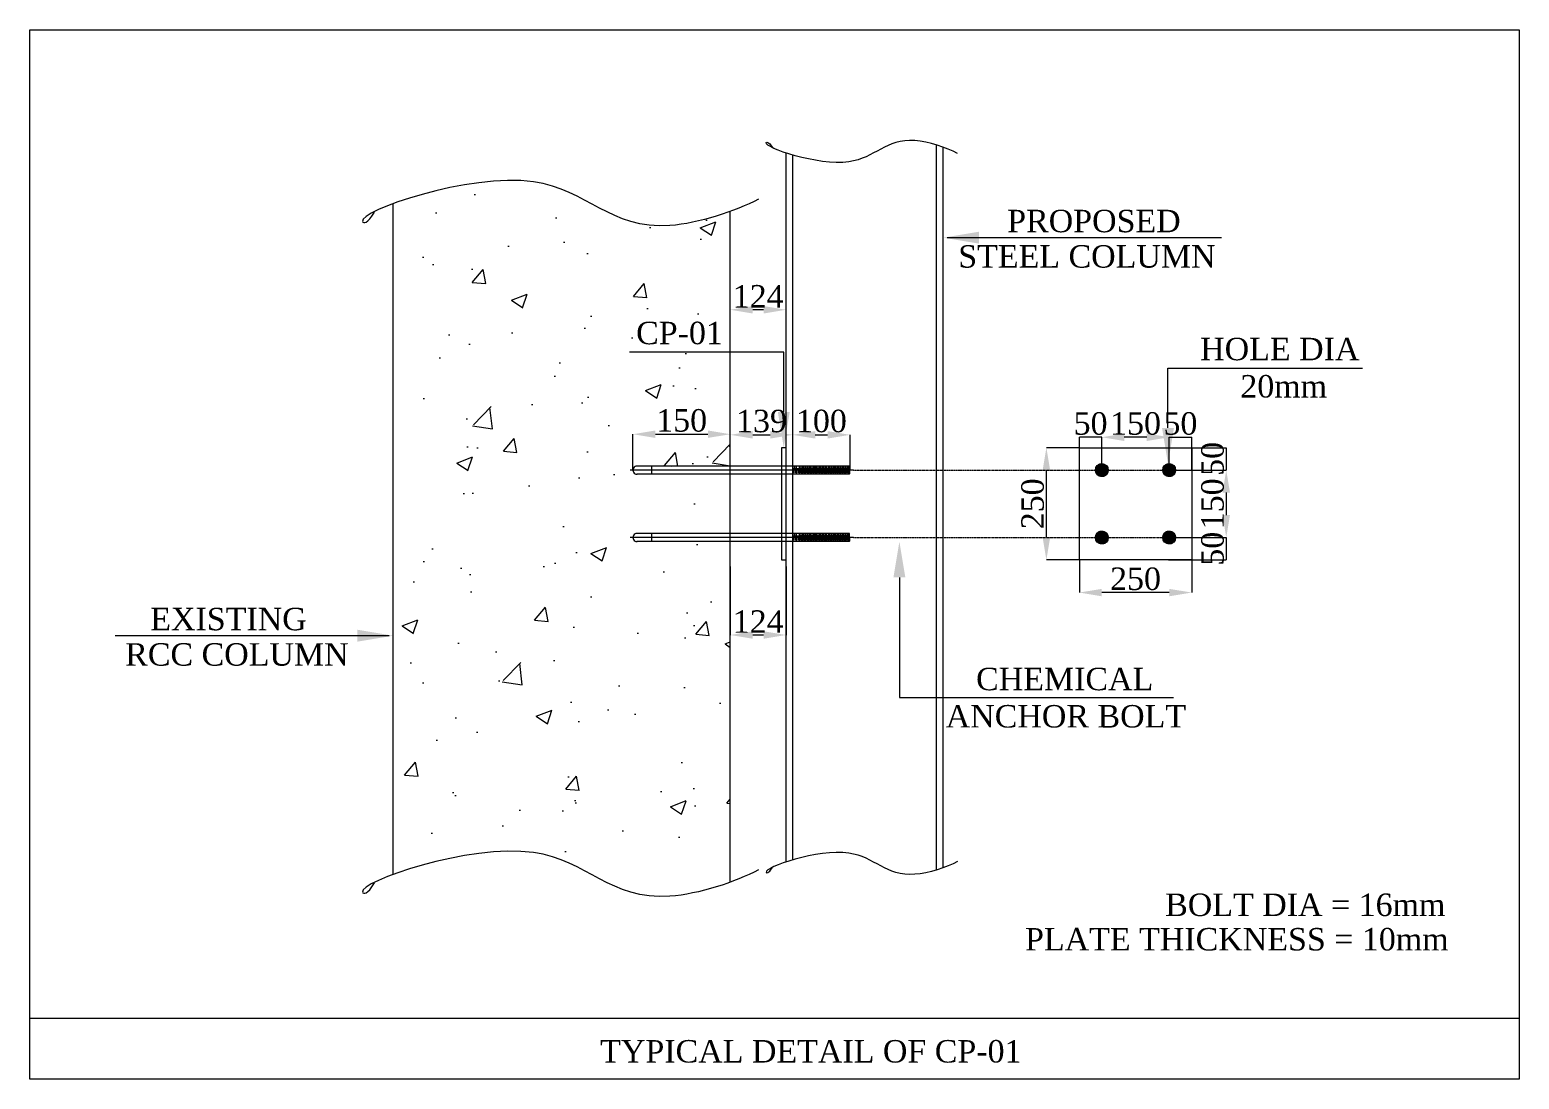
# Model space of a CAD drawing. Header units: millimetres. Extents: x 0 to 13151789, y -1482478 to 0.
# Drawn here: x 12841959 to 12845274, y -1351358 to -1349021 of the extents above; entities that cross this region are included whole.
import ezdxf

# ---------------------------------------------------------------- set-up
doc = ezdxf.new("R2010")
doc.units = ezdxf.units.MM
doc.header["$LTSCALE"] = 0.4
doc.header["$MEASUREMENT"] = 0
doc.header["$PDMODE"] = 66
doc.linetypes.add('XKITLINE03', pattern=[6, 3, -1, 1, -1])
doc.layers.get('0').update_dxf_attribs({"lineweight": 0})
doc.layers.get('Defpoints').update_dxf_attribs({"lineweight": 0})
for name, color, linetype, lineweight in [('2', 3, 'Continuous', 0), ('Bolt', 255, 'Continuous', 0), ('HATCH', 8, 'Continuous', 0), ('Layer 1', 7, 'Continuous', 0), ('MISCEL', 7, 'Continuous', 0), ('Other object type', 1, 'Continuous', 0), ('TEXT', 7, 'Continuous', 0)]:
    doc.layers.add(name, color=color, linetype=linetype, lineweight=lineweight)
doc.styles.add('style2', font='ARIALN.TTF')
doc.styles.add('TNROMAN', font='times.ttf')
doc.dimstyles.new('shahid', dxfattribs={"dimtxt": 37.0005, "dimasz": 20, "dimexe": 8, "dimexo": 10, "dimgap": 5, "dimtad": 3, "dimdec": 0, "dimrnd": 1, "dimzin": 0, "dimdsep": 46, "dimtxsty": 'style2', "dimcen": 0.09, "dimclrt": 1, "dimadec": 0, "dimazin": 0, "dimtfac": 1, "dimtdec": 0, "dimtix": 1, "dimtmove": 1, "dimatfit": 3, "dimfxl": 1, "dimtolj": 1, "dimtzin": 0, "dimlwd": 5, "dimlwe": 5, "dimarcsym": 0})

# ---------------------------------------------------------------- blocks, each defined once
blk = doc.blocks.new('*D234')
at = {"layer": 'Defpoints', "color": 0, "linetype": 'ByBlock', "lineweight": 0, "ltscale": 0.0025, "transparency": 16777216}
for p in [(12844544.9, -1349928.3), (12844494.9, -1350001.5), (12844544.9, -1350001.5)]:
    blk.add_point(p, dxfattribs=at)
at = {"layer": 'Layer 1', "color": 8, "linetype": 'ByBlock', "lineweight": 5, "ltscale": 0.0025, "transparency": 16777216}
for p, q in [((12844494.9, -1350001.5), (12844494.9, -1349928.3)), ((12844494.9, -1349928.3), (12844544.9, -1349928.3)), ((12844544.9, -1350001.5), (12844544.9, -1349928.3))]:
    blk.add_line(p, q, dxfattribs=at)
at = {"layer": 'Layer 1', "color": 2, "linetype": 'ByBlock', "lineweight": 0, "ltscale": 0.0025, "transparency": 16777216, "insert": (12844519.9, -1349897.9), "char_height": 50, "attachment_point": 5, "style": 'TNROMAN'}
blk.add_mtext('\\A1;50', dxfattribs=at)
blk = doc.blocks.new('*D235')
at = {"layer": 'Defpoints', "color": 0, "linetype": 'ByBlock', "lineweight": 0, "ltscale": 0.0025, "transparency": 16777216}
for p in [(12844344.9, -1349928.3), (12844344.9, -1350001.5), (12844494.9, -1350001.5)]:
    blk.add_point(p, dxfattribs=at)
at = {"layer": 'Layer 1', "color": 8, "linetype": 'ByBlock', "lineweight": 5, "ltscale": 0.0025, "transparency": 16777216}
for p, q in [((12844344.9, -1350001.5), (12844344.9, -1349928.3)), ((12844444.9, -1349928.3), (12844394.9, -1349928.3)), ((12844494.9, -1350001.5), (12844494.9, -1349928.3))]:
    blk.add_line(p, q, dxfattribs=at)
at = {"layer": 'Layer 1', "color": 8, "linetype": 'ByBlock', "lineweight": 0, "ltscale": 0.0025, "transparency": 16777216}
for points in [[(12844394.9, -1349920), (12844394.9, -1349936.6), (12844344.9, -1349928.3)], [(12844444.9, -1349920), (12844444.9, -1349936.6), (12844494.9, -1349928.3)]]:
    blk.add_solid(points, dxfattribs=at)
at = {"layer": 'Layer 1', "color": 2, "linetype": 'ByBlock', "lineweight": 0, "ltscale": 0.0025, "transparency": 16777216, "insert": (12844419.9, -1349897.9), "char_height": 50, "attachment_point": 5, "style": 'TNROMAN'}
blk.add_mtext('\\A1;150', dxfattribs=at)
blk = doc.blocks.new('*D236')
at = {"layer": 'Defpoints', "color": 0, "linetype": 'ByBlock', "lineweight": 0, "ltscale": 0.0025, "transparency": 16777216}
for p in [(12844294.9, -1349928.3), (12844294.9, -1350003), (12844344.9, -1350001.5)]:
    blk.add_point(p, dxfattribs=at)
at = {"layer": 'Layer 1', "color": 8, "linetype": 'ByBlock', "lineweight": 5, "ltscale": 0.0025, "transparency": 16777216}
for p, q in [((12844294.9, -1350003), (12844294.9, -1349928.3)), ((12844344.9, -1349928.3), (12844294.9, -1349928.3)), ((12844344.9, -1350001.5), (12844344.9, -1349928.3))]:
    blk.add_line(p, q, dxfattribs=at)
at = {"layer": 'Layer 1', "color": 2, "linetype": 'ByBlock', "lineweight": 0, "ltscale": 0.0025, "transparency": 16777216, "insert": (12844319.9, -1349897.9), "char_height": 50, "attachment_point": 5, "style": 'TNROMAN'}
blk.add_mtext('\\A1;50', dxfattribs=at)
blk = doc.blocks.new('*D233')
at = {"layer": 'Defpoints', "color": 0, "linetype": 'ByBlock', "lineweight": 0, "ltscale": 0.0025, "transparency": 16777216}
for p in [(12844494.9, -1349951.5), (12844494.9, -1350001.5), (12844621.9, -1350001.5)]:
    blk.add_point(p, dxfattribs=at)
at = {"layer": 'Layer 1', "color": 8, "linetype": 'ByBlock', "lineweight": 5, "ltscale": 0.0025, "transparency": 16777216}
for p, q in [((12844494.9, -1349951.5), (12844621.9, -1349951.5)), ((12844621.9, -1349951.5), (12844621.9, -1350001.5)), ((12844494.9, -1350001.5), (12844621.9, -1350001.5))]:
    blk.add_line(p, q, dxfattribs=at)
at = {"layer": 'Layer 1', "color": 2, "linetype": 'ByBlock', "lineweight": 0, "ltscale": 0.0025, "transparency": 16777216, "insert": (12844591.5, -1349976.5), "char_height": 50, "attachment_point": 5, "rotation": 90, "style": 'TNROMAN'}
blk.add_mtext('\\A1;50', dxfattribs=at)
blk = doc.blocks.new('*D237')
at = {"layer": 'Defpoints', "color": 0, "linetype": 'ByBlock', "lineweight": 0, "ltscale": 0.0025, "transparency": 16777216}
for p in [(12844494.9, -1350001.5), (12844494.9, -1350151.5), (12844621.9, -1350151.5)]:
    blk.add_point(p, dxfattribs=at)
at = {"layer": 'Layer 1', "color": 8, "linetype": 'ByBlock', "lineweight": 5, "ltscale": 0.0025, "transparency": 16777216}
for p, q in [((12844494.9, -1350001.5), (12844621.9, -1350001.5)), ((12844621.9, -1350051.5), (12844621.9, -1350101.5)), ((12844494.9, -1350151.5), (12844621.9, -1350151.5))]:
    blk.add_line(p, q, dxfattribs=at)
at = {"layer": 'Layer 1', "color": 8, "linetype": 'ByBlock', "lineweight": 0, "ltscale": 0.0025, "transparency": 16777216}
for points in [[(12844613.6, -1350051.5), (12844630.2, -1350051.5), (12844621.9, -1350001.5)], [(12844613.6, -1350101.5), (12844630.2, -1350101.5), (12844621.9, -1350151.5)]]:
    blk.add_solid(points, dxfattribs=at)
at = {"layer": 'Layer 1', "color": 2, "linetype": 'ByBlock', "lineweight": 0, "ltscale": 0.0025, "transparency": 16777216, "insert": (12844591.5, -1350076.5), "char_height": 50, "attachment_point": 5, "rotation": 90, "style": 'TNROMAN'}
blk.add_mtext('\\A1;150', dxfattribs=at)
blk = doc.blocks.new('*D238')
at = {"layer": 'Defpoints', "color": 0, "linetype": 'ByBlock', "lineweight": 0, "ltscale": 0.0025, "transparency": 16777216}
for p in [(12844494.9, -1350151.5), (12844493.4, -1350201.5), (12844621.9, -1350201.5)]:
    blk.add_point(p, dxfattribs=at)
at = {"layer": 'Layer 1', "color": 8, "linetype": 'ByBlock', "lineweight": 5, "ltscale": 0.0025, "transparency": 16777216}
for p, q in [((12844494.9, -1350151.5), (12844621.9, -1350151.5)), ((12844621.9, -1350151.5), (12844621.9, -1350201.5)), ((12844493.4, -1350201.5), (12844621.9, -1350201.5))]:
    blk.add_line(p, q, dxfattribs=at)
at = {"layer": 'Layer 1', "color": 2, "linetype": 'ByBlock', "lineweight": 0, "ltscale": 0.0025, "transparency": 16777216, "insert": (12844591.5, -1350176.5), "char_height": 50, "attachment_point": 5, "rotation": 90, "style": 'TNROMAN'}
blk.add_mtext('\\A1;50', dxfattribs=at)
blk = doc.blocks.new('*D239')
at = {"layer": 'Defpoints', "color": 0, "linetype": 'ByBlock', "lineweight": 0, "ltscale": 0.0025, "transparency": 16777216}
for p in [(12844294.9, -1350201.5), (12844544.9, -1350201.5), (12844294.9, -1350274.1)]:
    blk.add_point(p, dxfattribs=at)
at = {"layer": 'Layer 1', "color": 8, "linetype": 'ByBlock', "lineweight": 5, "ltscale": 0.0025, "transparency": 16777216}
for p, q in [((12844294.9, -1350201.5), (12844294.9, -1350274.1)), ((12844544.9, -1350201.5), (12844544.9, -1350274.1)), ((12844494.9, -1350274.1), (12844344.9, -1350274.1))]:
    blk.add_line(p, q, dxfattribs=at)
at = {"layer": 'Layer 1', "color": 8, "linetype": 'ByBlock', "lineweight": 0, "ltscale": 0.0025, "transparency": 16777216}
for points in [[(12844344.9, -1350265.8), (12844344.9, -1350282.4), (12844294.9, -1350274.1)], [(12844494.9, -1350265.8), (12844494.9, -1350282.4), (12844544.9, -1350274.1)]]:
    blk.add_solid(points, dxfattribs=at)
at = {"layer": 'Layer 1', "color": 2, "linetype": 'ByBlock', "lineweight": 0, "ltscale": 0.0025, "transparency": 16777216, "insert": (12844419.9, -1350243.7), "char_height": 50, "attachment_point": 5, "style": 'TNROMAN'}
blk.add_mtext('\\A1;250', dxfattribs=at)
blk = doc.blocks.new('*D240')
at = {"layer": 'Defpoints', "color": 0, "linetype": 'ByBlock', "lineweight": 0, "ltscale": 0.0025, "transparency": 16777216}
for p in [(12844221.6, -1349951.5), (12844294.9, -1349951.5), (12844294.9, -1350201.5)]:
    blk.add_point(p, dxfattribs=at)
at = {"layer": 'Layer 1', "color": 8, "linetype": 'ByBlock', "lineweight": 5, "ltscale": 0.0025, "transparency": 16777216}
for p, q in [((12844294.9, -1349951.5), (12844221.6, -1349951.5)), ((12844221.6, -1350151.5), (12844221.6, -1350001.5)), ((12844294.9, -1350201.5), (12844221.6, -1350201.5))]:
    blk.add_line(p, q, dxfattribs=at)
at = {"layer": 'Layer 1', "color": 8, "linetype": 'ByBlock', "lineweight": 0, "ltscale": 0.0025, "transparency": 16777216}
for points in [[(12844213.2, -1350001.5), (12844229.9, -1350001.5), (12844221.6, -1349951.5)], [(12844213.2, -1350151.5), (12844229.9, -1350151.5), (12844221.6, -1350201.5)]]:
    blk.add_solid(points, dxfattribs=at)
at = {"layer": 'Layer 1', "color": 2, "linetype": 'ByBlock', "lineweight": 0, "ltscale": 0.0025, "transparency": 16777216, "insert": (12844191.1, -1350076.5), "char_height": 50, "attachment_point": 5, "rotation": 90, "style": 'TNROMAN'}
blk.add_mtext('\\A1;250', dxfattribs=at)
blk = doc.blocks.new('*D241')
at = {"layer": 'Defpoints', "color": 0, "linetype": 'ByBlock', "lineweight": 0, "ltscale": 0.0025, "transparency": 16777216}
for p in [(12843518.1, -1349644.4), (12843518.1, -1349820), (12843642.1, -1349820)]:
    blk.add_point(p, dxfattribs=at)
at = {"layer": 'Layer 1', "color": 8, "linetype": 'ByBlock', "lineweight": 5, "ltscale": 0.0025, "transparency": 16777216}
for p, q in [((12843518.1, -1349820), (12843518.1, -1349644.4)), ((12843592.1, -1349644.4), (12843568.1, -1349644.4)), ((12843642.1, -1349820), (12843642.1, -1349644.4))]:
    blk.add_line(p, q, dxfattribs=at)
at = {"layer": 'Layer 1', "color": 8, "linetype": 'ByBlock', "lineweight": 0, "ltscale": 0.0025, "transparency": 16777216}
for points in [[(12843568.1, -1349636.1), (12843568.1, -1349652.8), (12843518.1, -1349644.4)], [(12843592.1, -1349636.1), (12843592.1, -1349652.8), (12843642.1, -1349644.4)]]:
    blk.add_solid(points, dxfattribs=at)
at = {"layer": 'Layer 1', "color": 2, "linetype": 'ByBlock', "lineweight": 0, "ltscale": 0.0025, "transparency": 16777216, "insert": (12843580.1, -1349614.4), "char_height": 50, "attachment_point": 5, "style": 'TNROMAN'}
blk.add_mtext('\\A1;124', dxfattribs=at)
blk = doc.blocks.new('*D242')
at = {"layer": 'Defpoints', "color": 0, "linetype": 'ByBlock', "lineweight": 0, "ltscale": 0.0025, "transparency": 16777216}
for p in [(12843518.1, -1350216.3), (12843642.1, -1350216.3), (12843518.1, -1350368.6)]:
    blk.add_point(p, dxfattribs=at)
at = {"layer": 'Layer 1', "color": 8, "linetype": 'ByBlock', "lineweight": 5, "ltscale": 0.0025, "transparency": 16777216}
for p, q in [((12843518.1, -1350216.3), (12843518.1, -1350368.6)), ((12843642.1, -1350216.3), (12843642.1, -1350368.6)), ((12843592.1, -1350368.6), (12843568.1, -1350368.6))]:
    blk.add_line(p, q, dxfattribs=at)
at = {"layer": 'Layer 1', "color": 8, "linetype": 'ByBlock', "lineweight": 0, "ltscale": 0.0025, "transparency": 16777216}
for points in [[(12843568.1, -1350360.2), (12843568.1, -1350376.9), (12843518.1, -1350368.6)], [(12843592.1, -1350360.2), (12843592.1, -1350376.9), (12843642.1, -1350368.6)]]:
    blk.add_solid(points, dxfattribs=at)
at = {"layer": 'Layer 1', "color": 2, "linetype": 'ByBlock', "lineweight": 0, "ltscale": 0.0025, "transparency": 16777216, "insert": (12843580.1, -1350338.6), "char_height": 50, "attachment_point": 5, "style": 'TNROMAN'}
blk.add_mtext('\\A1;124', dxfattribs=at)
blk = doc.blocks.new('*D243')
at = {"layer": 'Defpoints', "color": 0, "linetype": 'ByBlock', "lineweight": 0, "ltscale": 0.0025, "transparency": 16777216}
for p in [(12843518.1, -1349921.5), (12843301.5, -1350000.5), (12843518.1, -1350000.5)]:
    blk.add_point(p, dxfattribs=at)
at = {"layer": 'Layer 1', "color": 8, "linetype": 'ByBlock', "lineweight": 5, "ltscale": 0.0025, "transparency": 16777216}
for p, q in [((12843301.5, -1350000.5), (12843301.5, -1349921.5)), ((12843351.5, -1349921.5), (12843468.1, -1349921.5)), ((12843518.1, -1350000.5), (12843518.1, -1349921.5))]:
    blk.add_line(p, q, dxfattribs=at)
at = {"layer": 'Layer 1', "color": 8, "linetype": 'ByBlock', "lineweight": 0, "ltscale": 0.0025, "transparency": 16777216}
for points in [[(12843351.5, -1349913.2), (12843351.5, -1349929.8), (12843301.5, -1349921.5)], [(12843468.1, -1349913.2), (12843468.1, -1349929.8), (12843518.1, -1349921.5)]]:
    blk.add_solid(points, dxfattribs=at)
at = {"layer": 'Layer 1', "color": 2, "linetype": 'ByBlock', "lineweight": 0, "ltscale": 0.0025, "transparency": 16777216, "insert": (12843409.8, -1349891.1), "char_height": 50, "attachment_point": 5, "style": 'TNROMAN'}
blk.add_mtext('\\A1;150', dxfattribs=at)
blk = doc.blocks.new('*D244')
at = {"layer": 'Defpoints', "color": 0, "lineweight": 0, "transparency": 16777216}
for p in [(12843657.1, -1349922.9), (12843518.1, -1350001.9), (12843657.1, -1350001.8)]:
    blk.add_point(p, dxfattribs=at)
at = {"layer": 'Layer 1', "color": 8, "lineweight": 5, "transparency": 16777216}
for p, q in [((12843518.1, -1350001.9), (12843518.1, -1349922.9)), ((12843568.1, -1349922.9), (12843607.1, -1349922.9)), ((12843657.1, -1350001.8), (12843657.1, -1349922.9))]:
    blk.add_line(p, q, dxfattribs=at)
at = {"layer": 'Layer 1', "color": 8, "lineweight": 0, "transparency": 16777216}
for points in [[(12843568.1, -1349914.5), (12843568.1, -1349931.2), (12843518.1, -1349922.9)], [(12843607.1, -1349914.5), (12843607.1, -1349931.2), (12843657.1, -1349922.9)]]:
    blk.add_solid(points, dxfattribs=at)
at = {"layer": 'Layer 1', "color": 2, "lineweight": 0, "transparency": 16777216, "insert": (12843587.6, -1349892.4), "char_height": 50, "attachment_point": 5, "style": 'TNROMAN'}
blk.add_mtext('\\A1;139', dxfattribs=at)
blk = doc.blocks.new('*D245')
at = {"layer": 'Defpoints', "color": 0, "lineweight": 0, "transparency": 16777216}
for p in [(12843784.5, -1349922.9), (12843657.1, -1350001.8), (12843784.5, -1350001.5)]:
    blk.add_point(p, dxfattribs=at)
at = {"layer": 'Layer 1', "color": 8, "lineweight": 5, "transparency": 16777216}
for p, q in [((12843657.1, -1350001.8), (12843657.1, -1349922.9)), ((12843707.1, -1349922.9), (12843734.5, -1349922.9)), ((12843784.5, -1350001.5), (12843784.5, -1349922.9))]:
    blk.add_line(p, q, dxfattribs=at)
at = {"layer": 'Layer 1', "color": 8, "lineweight": 0, "transparency": 16777216}
for points in [[(12843707.1, -1349914.5), (12843707.1, -1349931.2), (12843657.1, -1349922.9)], [(12843734.5, -1349914.5), (12843734.5, -1349931.2), (12843784.5, -1349922.9)]]:
    blk.add_solid(points, dxfattribs=at)
at = {"layer": 'Layer 1', "color": 2, "lineweight": 0, "transparency": 16777216, "insert": (12843720.8, -1349892.4), "char_height": 50, "attachment_point": 5, "style": 'TNROMAN'}
blk.add_mtext('\\A1;100', dxfattribs=at)

msp = doc.modelspace()

# ---------------------------------------------------------------- hatches: boundary and pattern name
at = {"layer": 'HATCH', "lineweight": 0}
h = msp.add_hatch(dxfattribs=at)
h.set_pattern_fill('AR-CONC', color=251, scale=50)
h.set_pattern_definition([(50, (5161746.56, -1962668.04), (358.630091, -31.376067), [37.5, -412.5]), (355, (5161746.56, -1962668.04), (-69.375667, 376.096067), [30, -330]), (100.4514445, (5161776.45, -1962670.66), (289.254423, 344.719995), [31.870096, -350.571056]), (46.1842, (5161746.56, -1962568.04), (533.620665, -82.75964), [56.25, -618.75]), (96.6356355, (5161791.03, -1962574.94), (467.330973, 487.0593), [47.80517, -525.85688]), (351.184164, (5161746.56, -1962568.04), (467.330973, 487.0593), [45, -495]), (21, (5161796.56, -1962593.04), (298.453526, -201.309445), [37.5, -412.5]), (326, (5161796.56, -1962593.04), (121.657666, 362.575023), [30, -330]), (71.4514447, (5161821.43, -1962609.8), (420.111188, 161.265576), [31.870095, -350.571056]), (37.5, (5161746.56, -1962668.04), (6.0799277, 166.446927), [0, -326, 0, -335, 0, -331.25]), (7.5, (5161746.56, -1962668.04), (131.5347687, 197.205856), [0, -191, 0, -318.5, 0, -126.25]), (327.5, (5161635.06, -1962668.04), (266.911218, -11.2774359), [0, -125, 0, -390, 0, -517.5]), (317.5, (5161585.06, -1962668.04), (291.593085, 50.052491), [0, -162.5, 0, -259, 0, -367.5])])
edge = h.paths.add_edge_path()
edge.add_line((12843310.6, -1350142.3), (12843518.1, -1350142.3))
edge.add_line((12843518.1, -1350142.3), (12843518.1, -1350010.7))
edge.add_line((12843518.1, -1350010.7), (12843310.6, -1350010.7))
edge.add_arc((12843310.6, -1350001.5), 9.17, 90.0015, 270.0009, ccw=False)
edge.add_line((12843310.6, -1349992.3), (12843518.1, -1349992.3))
edge.add_line((12843518.1, -1349992.3), (12843518.1, -1349425.5))
edge.add_spline(control_points=[(12843518.1, -1349425.5), (12843474.5, -1349441.4), (12843266.2, -1349494.4), (12843160.4, -1349305.7), (12842849.7, -1349378), (12842768.1, -1349408.1)], knot_values=[39.623855, 39.623855, 39.623855, 39.623855, 113.753398, 352.738976, 540.250016, 540.250016, 540.250016, 540.250016], degree=3, periodic=0)
edge.add_line((12842768.1, -1349408.1), (12842768.1, -1350901.5))
edge.add_spline(control_points=[(12842768.1, -1350901.5), (12842849.7, -1350871.4), (12843160.4, -1350799.1), (12843266.2, -1350987.8), (12843474.5, -1350934.7), (12843518.1, -1350918.9)], knot_values=[39.623855, 39.623855, 39.623855, 39.623855, 227.134896, 466.120474, 540.250016, 540.250016, 540.250016, 540.250016], degree=3, periodic=0)
edge.add_line((12843518.1, -1350918.9), (12843518.1, -1350160.7))
edge.add_line((12843518.1, -1350160.7), (12843310.6, -1350160.7))
edge.add_arc((12843310.6, -1350151.5), 9.17, 90.0015, 270.0009, ccw=False)
h = msp.add_hatch(dxfattribs=at)
h.set_pattern_fill('ANSI31', color=8)
h.set_pattern_definition([(45, (5242071.4455, -2036301.54447), (-0.0883883476483, 0.0883883476483), [])])
h.paths.add_polyline_path([(12844359.2, -1350001.5, -1), (12844330.6, -1350001.5, -1)])
h = msp.add_hatch(dxfattribs=at)
h.set_pattern_fill('ANSI31', color=8)
h.set_pattern_definition([(45, (5241921.4455, -2036301.54447), (-0.0883883476483, 0.0883883476483), [])])
h.paths.add_polyline_path([(12844509.2, -1350001.5, -1), (12844480.6, -1350001.5, -1)])
h = msp.add_hatch(dxfattribs=at)
h.set_pattern_fill('ANSI31', color=8)
h.set_pattern_definition([(45, (5242071.4455, -2036451.54447), (-0.0883883476483, 0.0883883476483), [])])
h.paths.add_polyline_path([(12844359.2, -1350151.5, -1), (12844330.6, -1350151.5, -1)])
h = msp.add_hatch(dxfattribs=at)
h.set_pattern_fill('ANSI31', color=8)
h.set_pattern_definition([(45, (5241921.4455, -2036451.54447), (-0.0883883476483, 0.0883883476483), [])])
h.paths.add_polyline_path([(12844509.2, -1350151.5, -1), (12844480.6, -1350151.5, -1)])

# ---------------------------------------------------------------- linework, layer by layer
at = {"color": 8, "linetype": 'XKITLINE03', "lineweight": 0, "ltscale": 0.5}
for p, q in [((12843792.6, -1350001.5), (12844544.9, -1350001.5)), ((12843792.6, -1350151.5), (12844544.9, -1350151.5))]:
    msp.add_line(p, q, dxfattribs=at)
at = {"layer": '2', "lineweight": 0}
for p, q in [((12843642.1, -1350874), (12843642.1, -1349295.3)), ((12843977.1, -1350891.7), (12843977.1, -1349277.6)), ((12843992.1, -1350886.8), (12843992.1, -1349282.5)), ((12843657.1, -1350869.3), (12843657.1, -1349300))]:
    msp.add_line(p, q, dxfattribs=at)
at = {"layer": 'Bolt', "lineweight": 0, "ltscale": 20}
for points in [[(12844071.9, -1349497.2), (12843992.1, -1349483.9), (12844071.9, -1349470.6)], [(12843650.4, -1349871.7), (12843637.1, -1349951.5), (12843623.8, -1349871.7)], [(12844478.9, -1349907.4), (12844492.2, -1349987.2), (12844505.5, -1349907.4)], [(12843881.1, -1350240.5), (12843894.4, -1350160.7), (12843907.7, -1350240.5)], [(12842688.3, -1350383.4), (12842768.1, -1350370.1), (12842688.3, -1350356.8)]]:
    msp.add_solid(points, dxfattribs=at)
at = {"layer": 'Layer 1', "linetype": 'ByBlock', "lineweight": 0, "ltscale": 0.0025}
msp.add_lwpolyline([(12844544.9, -1350201.5), (12844294.9, -1350201.5), (12844294.9, -1349951.5), (12844544.9, -1349951.5)], close=True, dxfattribs=at)
at = {"layer": 'MISCEL', "color": 1, "lineweight": 0}
for p, q in [((12843750.1, -1349992), (12843750.4, -1350010.3)), ((12843792.6, -1350001.5), (12843295, -1350001.5)), ((12843310.6, -1350010.7), (12843310.1, -1350010.7)), ((12843558.8, -1349992.3), (12843310.6, -1349992.3)), ((12843558.8, -1350010.7), (12843310.6, -1350010.7)), ((12843343.8, -1350010.7), (12843343.8, -1349992.3)), ((12843783.1, -1349992.3), (12843506.4, -1349992.3)), ((12843782.8, -1350010.7), (12843511.4, -1350010.7)), ((12843657, -1349992.8), (12843657.3, -1350010.7)), ((12843659, -1349997), (12843659.2, -1350007.6)), ((12843661, -1349992.8), (12843661.1, -1350001.5)), ((12843662.7, -1349997), (12843662.9, -1350007.6)), ((12843664.4, -1349992.8), (12843664.7, -1350010.7)), ((12843666.1, -1349997), (12843666.3, -1350007.6)), ((12843669.5, -1349997), (12843669.7, -1350007.6)), ((12843671.2, -1349992.3), (12843671.5, -1350010.7)), ((12843673.2, -1349996.5), (12843673.4, -1350007.2)), ((12843675.1, -1349992.3), (12843675.5, -1350010.7)), ((12843676.5, -1350001.5), (12843784.5, -1350001.5)), ((12843676.9, -1349996.5), (12843677.1, -1350007.2)), ((12843678.5, -1349992.3), (12843678.9, -1350010.7)), ((12843680.3, -1349996.5), (12843680.5, -1350007.2)), ((12843681.9, -1349992.3), (12843682.3, -1350010.7)), ((12843683.7, -1349996.5), (12843683.9, -1350007.2)), ((12843685.3, -1349992.3), (12843685.7, -1350010.7)), ((12843685.3, -1349992.3), (12843685.7, -1350010.7)), ((12843687.4, -1349996.5), (12843687.6, -1350007.2)), ((12843689.3, -1349992.3), (12843689.7, -1350010.7)), ((12843691.1, -1349996.5), (12843691.3, -1350007.2)), ((12843692.7, -1349992.3), (12843693.1, -1350010.7)), ((12843694.5, -1349996.5), (12843694.7, -1350007.2)), ((12843696.1, -1349992.3), (12843696.5, -1350010.7)), ((12843697.9, -1349996.5), (12843698.1, -1350007.2)), ((12843699.5, -1349992.3), (12843699.9, -1350010.7)), ((12843701.3, -1349996.5), (12843701.5, -1350007.2)), ((12843702.9, -1349992.3), (12843703.3, -1350010.7)), ((12843704.7, -1349996.5), (12843704.9, -1350007.2)), ((12843706.3, -1349992.3), (12843706.7, -1350010.7)), ((12843707.3, -1349996.5), (12843707.5, -1350007.2)), ((12843708.9, -1349992.3), (12843709.2, -1350010.7)), ((12843711, -1349996.5), (12843711.1, -1350007.2)), ((12843712.9, -1349992.3), (12843713.2, -1350010.7)), ((12843714.7, -1349996.5), (12843714.9, -1350007.2)), ((12843716.3, -1349992.3), (12843716.6, -1350010.7)), ((12843718.1, -1349996.5), (12843718.3, -1350007.2)), ((12843719.7, -1349992.3), (12843720, -1350010.7)), ((12843721.5, -1349996.5), (12843721.7, -1350007.2)), ((12843723.1, -1349992.3), (12843723.4, -1350010.7)), ((12843724.9, -1349996.5), (12843725.1, -1350007.2)), ((12843726.5, -1349992.3), (12843726.8, -1350010.7)), ((12843728.3, -1349996.5), (12843728.5, -1350007.2)), ((12843729.9, -1349992.3), (12843730.2, -1350010.7)), ((12843730.8, -1349996.5), (12843731, -1350007.2)), ((12843732.5, -1349992.3), (12843732.8, -1350010.7)), ((12843734.5, -1349996.5), (12843734.7, -1350007.2)), ((12843736.5, -1349992.3), (12843736.8, -1350010.7)), ((12843738.2, -1349996.5), (12843738.4, -1350007.2)), ((12843739.9, -1349992.3), (12843740.2, -1350010.7)), ((12843741.6, -1349996.5), (12843741.8, -1350007.2)), ((12843743.3, -1349992.3), (12843743.6, -1350010.7)), ((12843745, -1349996.5), (12843745.2, -1350007.2)), ((12843746.7, -1349992.3), (12843747, -1350010.7)), ((12843748.4, -1349996.5), (12843748.6, -1350007.2)), ((12843750.1, -1349992.3), (12843750.4, -1350010.7)), ((12843751, -1349996.5), (12843751.2, -1350007.2)), ((12843752.6, -1349992.3), (12843753, -1350010.7)), ((12843754.7, -1349996.5), (12843754.9, -1350007.2)), ((12843756.6, -1349992.3), (12843756.9, -1350010.7)), ((12843758.4, -1349996.5), (12843758.6, -1350007.2)), ((12843760, -1349992.3), (12843760.3, -1350010.7)), ((12843761.8, -1349996.5), (12843762, -1350007.2)), ((12843763.4, -1349992.3), (12843763.7, -1350010.7)), ((12843765.2, -1349996.5), (12843765.4, -1350007.2)), ((12843766.8, -1349992.3), (12843767.1, -1350010.7)), ((12843766.9, -1349992.3), (12843767.2, -1350010.7)), ((12843768.6, -1349996.5), (12843768.8, -1350007.2)), ((12843768.7, -1349996.5), (12843768.9, -1350007.2)), ((12843770.2, -1349992.3), (12843770.5, -1350010.7)), ((12843770.3, -1349992.3), (12843770.6, -1350010.7)), ((12843772.1, -1349996.5), (12843772.3, -1350007.2)), ((12843773.7, -1349992.3), (12843774, -1350010.7)), ((12843775.5, -1349996.5), (12843775.7, -1350007.2)), ((12843777.1, -1349992.3), (12843777.4, -1350010.7)), ((12843778.9, -1349996.5), (12843779.1, -1350007.2)), ((12843780.5, -1349992.3), (12843780.8, -1350010.7)), ((12843781.8, -1349996.5), (12843782, -1350007.2)), ((12843783.5, -1350009.5), (12843782.8, -1350010.7)), ((12843783.5, -1349993.4), (12843783.1, -1349992.3)), ((12843783.5, -1350001.5), (12843783.5, -1349993.4)), ((12843783.5, -1350001.5), (12843783.5, -1350009.5)), ((12843792.6, -1350151.5), (12843295, -1350151.5)), ((12843558.8, -1350142.3), (12843310.6, -1350142.3)), ((12843343.8, -1350160.7), (12843343.8, -1350142.3)), ((12843783.1, -1350142.3), (12843506.4, -1350142.3)), ((12843657, -1350142.8), (12843657.3, -1350160.7)), ((12843659, -1350147), (12843659.2, -1350157.6)), ((12843661, -1350142.8), (12843661.1, -1350151.5)), ((12843662.7, -1350147), (12843662.9, -1350157.6)), ((12843664.4, -1350142.8), (12843664.7, -1350160.7)), ((12843666.1, -1350147), (12843666.3, -1350157.6)), ((12843669.5, -1350147), (12843669.7, -1350157.6)), ((12843671.2, -1350142.3), (12843671.5, -1350160.7)), ((12843673.2, -1350146.5), (12843673.4, -1350157.2)), ((12843675.1, -1350142.3), (12843675.5, -1350160.7)), ((12843676.5, -1350151.5), (12843784.5, -1350151.5)), ((12843676.9, -1350146.5), (12843677.1, -1350157.2)), ((12843678.5, -1350142.3), (12843678.9, -1350160.7)), ((12843680.3, -1350146.5), (12843680.5, -1350157.2)), ((12843681.9, -1350142.3), (12843682.3, -1350160.7)), ((12843683.7, -1350146.5), (12843683.9, -1350157.2)), ((12843685.3, -1350142.3), (12843685.7, -1350160.7)), ((12843685.3, -1350142.3), (12843685.7, -1350160.7)), ((12843687.4, -1350146.5), (12843687.6, -1350157.2)), ((12843689.3, -1350142.3), (12843689.7, -1350160.7)), ((12843691.1, -1350146.5), (12843691.3, -1350157.2)), ((12843692.7, -1350142.3), (12843693.1, -1350160.7)), ((12843694.5, -1350146.5), (12843694.7, -1350157.2)), ((12843696.1, -1350142.3), (12843696.5, -1350160.7)), ((12843697.9, -1350146.5), (12843698.1, -1350157.2)), ((12843699.5, -1350142.3), (12843699.9, -1350160.7)), ((12843701.3, -1350146.5), (12843701.5, -1350157.2)), ((12843702.9, -1350142.3), (12843703.3, -1350160.7)), ((12843704.7, -1350146.5), (12843704.9, -1350157.2)), ((12843706.3, -1350142.3), (12843706.7, -1350160.7)), ((12843707.3, -1350146.5), (12843707.5, -1350157.2)), ((12843708.9, -1350142.3), (12843709.2, -1350160.7)), ((12843711, -1350146.5), (12843711.1, -1350157.2)), ((12843712.9, -1350142.3), (12843713.2, -1350160.7)), ((12843714.7, -1350146.5), (12843714.9, -1350157.2)), ((12843716.3, -1350142.3), (12843716.6, -1350160.7)), ((12843718.1, -1350146.5), (12843718.3, -1350157.2)), ((12843719.7, -1350142.3), (12843720, -1350160.7)), ((12843721.5, -1350146.5), (12843721.7, -1350157.2)), ((12843723.1, -1350142.3), (12843723.4, -1350160.7)), ((12843724.9, -1350146.5), (12843725.1, -1350157.2)), ((12843726.5, -1350142.3), (12843726.8, -1350160.7)), ((12843728.3, -1350146.5), (12843728.5, -1350157.2)), ((12843729.9, -1350142.3), (12843730.2, -1350160.7)), ((12843730.8, -1350146.5), (12843731, -1350157.2)), ((12843732.5, -1350142.3), (12843732.8, -1350160.7)), ((12843734.5, -1350146.5), (12843734.7, -1350157.2)), ((12843736.5, -1350142.3), (12843736.8, -1350160.7)), ((12843738.2, -1350146.5), (12843738.4, -1350157.2)), ((12843739.9, -1350142.3), (12843740.2, -1350160.7)), ((12843741.6, -1350146.5), (12843741.8, -1350157.2)), ((12843743.3, -1350142.3), (12843743.6, -1350160.7)), ((12843745, -1350146.5), (12843745.2, -1350157.2)), ((12843746.7, -1350142.3), (12843747, -1350160.7)), ((12843748.4, -1350146.5), (12843748.6, -1350157.2)), ((12843750.1, -1350142), (12843750.4, -1350160.3)), ((12843750.1, -1350142.3), (12843750.4, -1350160.7)), ((12843751, -1350146.5), (12843751.2, -1350157.2)), ((12843752.6, -1350142.3), (12843753, -1350160.7)), ((12843754.7, -1350146.5), (12843754.9, -1350157.2)), ((12843756.6, -1350142.3), (12843756.9, -1350160.7)), ((12843758.4, -1350146.5), (12843758.6, -1350157.2)), ((12843760, -1350142.3), (12843760.3, -1350160.7)), ((12843761.8, -1350146.5), (12843762, -1350157.2)), ((12843763.4, -1350142.3), (12843763.7, -1350160.7)), ((12843765.2, -1350146.5), (12843765.4, -1350157.2)), ((12843766.8, -1350142.3), (12843767.1, -1350160.7)), ((12843766.9, -1350142.3), (12843767.2, -1350160.7)), ((12843768.6, -1350146.5), (12843768.8, -1350157.2)), ((12843768.7, -1350146.5), (12843768.9, -1350157.2)), ((12843770.2, -1350142.3), (12843770.5, -1350160.7)), ((12843770.3, -1350142.3), (12843770.6, -1350160.7)), ((12843772.1, -1350146.5), (12843772.3, -1350157.2)), ((12843773.7, -1350142.3), (12843774, -1350160.7)), ((12843775.5, -1350146.5), (12843775.7, -1350157.2)), ((12843777.1, -1350142.3), (12843777.4, -1350160.7)), ((12843778.9, -1350146.5), (12843779.1, -1350157.2)), ((12843780.5, -1350142.3), (12843780.8, -1350160.7)), ((12843781.8, -1350146.5), (12843782, -1350157.2)), ((12843783.5, -1350143.4), (12843783.1, -1350142.3)), ((12843783.5, -1350151.5), (12843783.5, -1350143.4)), ((12843783.5, -1350151.5), (12843783.5, -1350159.5)), ((12843310.6, -1350160.7), (12843310.1, -1350160.7)), ((12843558.8, -1350160.7), (12843310.6, -1350160.7)), ((12843782.8, -1350160.7), (12843511.4, -1350160.7)), ((12843783.5, -1350159.5), (12843782.8, -1350160.7))]:
    msp.add_line(p, q, dxfattribs=at)
for centre in [(12843310.6, -1350001.5), (12843310.6, -1350151.5)]:
    msp.add_arc(centre, 9.17, 90, 270.0337, dxfattribs=at)
at = {"layer": 'Other object type', "color": 241, "lineweight": 0}
for p, q in [((12842768.1, -1350901.5), (12842768.1, -1349408.1)), ((12843518.1, -1350918.9), (12843518.1, -1349425.5)), ((12841959.1, -1351221.4), (12845273.9, -1351221.4))]:
    msp.add_line(p, q, dxfattribs=at)
for points in [[(12841959.1, -1349021), (12845273.9, -1349021), (12845273.9, -1351357.6), (12841959.1, -1351357.6)], [(12843642.1, -1349951.5), (12843632.1, -1349951.5), (12843632.1, -1350201.5), (12843642.1, -1350201.5)]]:
    msp.add_lwpolyline(points, close=True, dxfattribs=at)
at = {"layer": 'Other object type', "color": 8, "lineweight": 0}
for centre in [(12844344.9, -1350001.5), (12844494.9, -1350001.5), (12844344.9, -1350151.5), (12844494.9, -1350151.5)]:
    msp.add_circle(centre, 14.3, dxfattribs=at)
at = {"layer": 'Other object type', "color": 241, "lineweight": 0}
for points in [[(12844024.1, -1349296.3), (12843999.2, -1349283.2), (12843876, -1349242.6), (12843810.6, -1349359.3), (12843573, -1349276), (12843603.4, -1349269.3), (12843610.9, -1349282.4)], [(12843581, -1349398.1), (12843529.5, -1349425.2), (12843274.6, -1349509.3), (12843139.2, -1349267.9), (12842647.6, -1349440.2), (12842710.6, -1349454), (12842726.1, -1349427)], [(12843581, -1350891.5), (12843529.5, -1350918.6), (12843274.6, -1351002.7), (12843139.2, -1350761.2), (12842647.6, -1350933.6), (12842710.6, -1350947.4), (12842726.1, -1350920.4)], [(12844024.1, -1350873), (12843999.2, -1350886.1), (12843876, -1350926.7), (12843810.6, -1350810), (12843573, -1350893.3), (12843603.4, -1350900), (12843610.9, -1350886.9)]]:
    msp.add_open_spline(points, degree=3, knots=[0, 0, 0, 0, 113.753398, 352.738976, 640.740206, 691.727845, 691.727845, 691.727845, 691.727845], dxfattribs=at)
at = {"layer": 'TEXT', "lineweight": 0}
for p, q in [((12844001.1, -1349483.9), (12844611.4, -1349483.9)), ((12843637.1, -1349738.9), (12843293.7, -1349738.9)), ((12843637.1, -1349871.7), (12843637.1, -1349738.9)), ((12844492.2, -1349774.6), (12844925.4, -1349774.6)), ((12844492.2, -1349907.4), (12844492.2, -1349774.6)), ((12843894.4, -1350240.5), (12843894.4, -1350507.8)), ((12842759.2, -1350370.1), (12842148.8, -1350370.1)), ((12843894.4, -1350507.8), (12844504.8, -1350507.8))]:
    msp.add_line(p, q, dxfattribs=at)

# ---------------------------------------------------------------- texts
at = {"layer": 'TEXT', "lineweight": 0, "style": 'TNROMAN'}
for s, p in [('PROPOSED', (12844134.3, -1349471.8)), ('STEEL COLUMN', (12844025.4, -1349550.6)), ('CP-01', (12843308.5, -1349721.1)), ('HOLE DIA ', (12844563.8, -1349756.8)), ('20mm', (12844653.2, -1349839.8)), ('EXISTING ', (12842227.2, -1350358)), ('RCC COLUMN', (12842171.4, -1350436.8)), ('CHEMICAL', (12844065.1, -1350491.5)), ('ANCHOR BOLT', (12843997.5, -1350574.5)), ('BOLT DIA = 16mm', (12844485.9, -1350994.2)), ('PLATE THICKNESS = 10mm', (12844174.1, -1351070.9)), ('TYPICAL DETAIL OF CP-01', (12843228.5, -1351320.4))]:
    msp.add_text(s, height=50, dxfattribs=at).set_placement(p)

# ---------------------------------------------------------------- dimensions: what is measured, and where the dimension line sits
at = {"layer": 'Layer 1', "linetype": 'ByBlock', "lineweight": 0, "ltscale": 0.0025}
for p1, p2, distance, picture, middle in [((12843642.1, -1349820), (12843518.1, -1349820), -175.6, '*D241', (12843580.1, -1349614.4)), ((12844494.9, -1350001.5), (12844544.9, -1350001.5), 73.2, '*D234', (12844519.9, -1349897.9)), ((12844294.9, -1350201.5), (12844294.9, -1349951.5), 73.3, '*D240', (12844191.1, -1350076.5)), ((12844494.9, -1349951.5), (12844494.9, -1350001.5), 127, '*D233', (12844591.5, -1349976.5)), ((12843642.1, -1350216.3), (12843518.1, -1350216.3), 152.3, '*D242', (12843580.1, -1350338.6)), ((12844544.9, -1350201.5), (12844294.9, -1350201.5), 72.6, '*D239', (12844419.9, -1350243.7))]:
    dim = msp.add_aligned_dim(p1=p1, p2=p2, distance=distance, dimstyle='shahid', override={"dimtxt": 50, "dimasz": 50, "dimexe": 0, "dimexo": 0, "dimtxsty": 'TNROMAN', "dimclrd": 8, "dimclre": 8, "dimclrt": 2}, dxfattribs=at)
    dim.commit()
    dim.dimension.update_dxf_attribs({"geometry": picture, "text_midpoint": middle})
dim = msp.add_aligned_dim(p1=(12843301.5, -1350000.5), p2=(12843518.1, -1350000.5), distance=79, text='150', dimstyle='shahid', override={"dimtxt": 50, "dimasz": 50, "dimexe": 0, "dimexo": 0, "dimtxsty": 'TNROMAN', "dimclrd": 8, "dimclre": 8, "dimclrt": 2}, dxfattribs=at)
dim.commit()
dim.dimension.update_dxf_attribs({"geometry": '*D243', "text_midpoint": (12843409.8, -1349891.1)})
at = {"layer": 'Layer 1', "color": 241, "lineweight": 0}
dim = msp.add_linear_dim(base=(12843657.1, -1349922.9), p1=(12843518.1, -1350001.9), p2=(12843657.1, -1350001.8), angle=180, dimstyle='shahid', override={"dimtxt": 50, "dimasz": 50, "dimexe": 0, "dimexo": 0, "dimtxsty": 'TNROMAN', "dimclrd": 8, "dimclre": 8, "dimclrt": 2}, dxfattribs=at)
dim.commit()
dim.dimension.update_dxf_attribs({"geometry": '*D244', "text_midpoint": (12843587.6, -1349892.4)})
dim = msp.add_linear_dim(base=(12843784.5, -1349922.9), p1=(12843657.1, -1350001.8), p2=(12843784.5, -1350001.5), angle=180, text='100', dimstyle='shahid', override={"dimtxt": 50, "dimasz": 50, "dimexe": 0, "dimexo": 0, "dimtxsty": 'TNROMAN', "dimclrd": 8, "dimclre": 8, "dimclrt": 2}, dxfattribs=at)
dim.commit()
dim.dimension.update_dxf_attribs({"geometry": '*D245', "text_midpoint": (12843720.8, -1349892.4)})
at = {"layer": 'Layer 1', "linetype": 'ByBlock', "lineweight": 0, "ltscale": 0.0025}
for base, p1, p2, angle, picture, middle in [((12844294.9, -1349928.3), (12844344.9, -1350001.5), (12844294.9, -1350003), 180, '*D236', (12844319.9, -1349897.9)), ((12844344.9, -1349928.3), (12844494.9, -1350001.5), (12844344.9, -1350001.5), 180, '*D235', (12844419.9, -1349897.9)), ((12844621.9, -1350151.5), (12844494.9, -1350001.5), (12844494.9, -1350151.5), 90, '*D237', (12844591.5, -1350076.5)), ((12844621.9, -1350201.5), (12844494.9, -1350151.5), (12844493.4, -1350201.5), 90, '*D238', (12844591.5, -1350176.5))]:
    dim = msp.add_linear_dim(base=base, p1=p1, p2=p2, angle=angle, dimstyle='shahid', override={"dimtxt": 50, "dimasz": 50, "dimexe": 0, "dimexo": 0, "dimtxsty": 'TNROMAN', "dimclrd": 8, "dimclre": 8, "dimclrt": 2}, dxfattribs=at)
    dim.commit()
    dim.dimension.update_dxf_attribs({"geometry": picture, "text_midpoint": middle})

doc.saveas('drawing.dxf')
